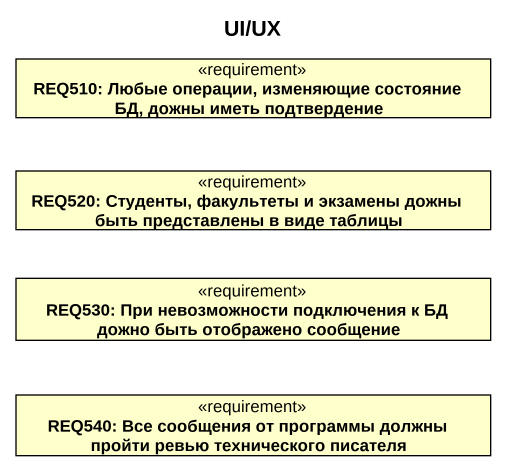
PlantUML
@startuml
title UI/UX
hide circle
hide empty members
class "REQ510: Любые операции, изменяющие состояние БД, дожны иметь подтвердение" as REQ510_Любые_операции <<requirement>>
class "REQ520: Студенты, факультеты и экзамены дожны быть представлены в виде таблицы" as REQ520_Студенты_факультеты <<requirement>>
class "REQ530: При невозможности подключения к БД дожно быть отображено сообщение" as REQ530_При_невозможности <<requirement>>
class "REQ540: Все сообщения от программы должны пройти ревью технического писателя" as REQ540_Все_сообщения_от <<requirement>>
@enduml
